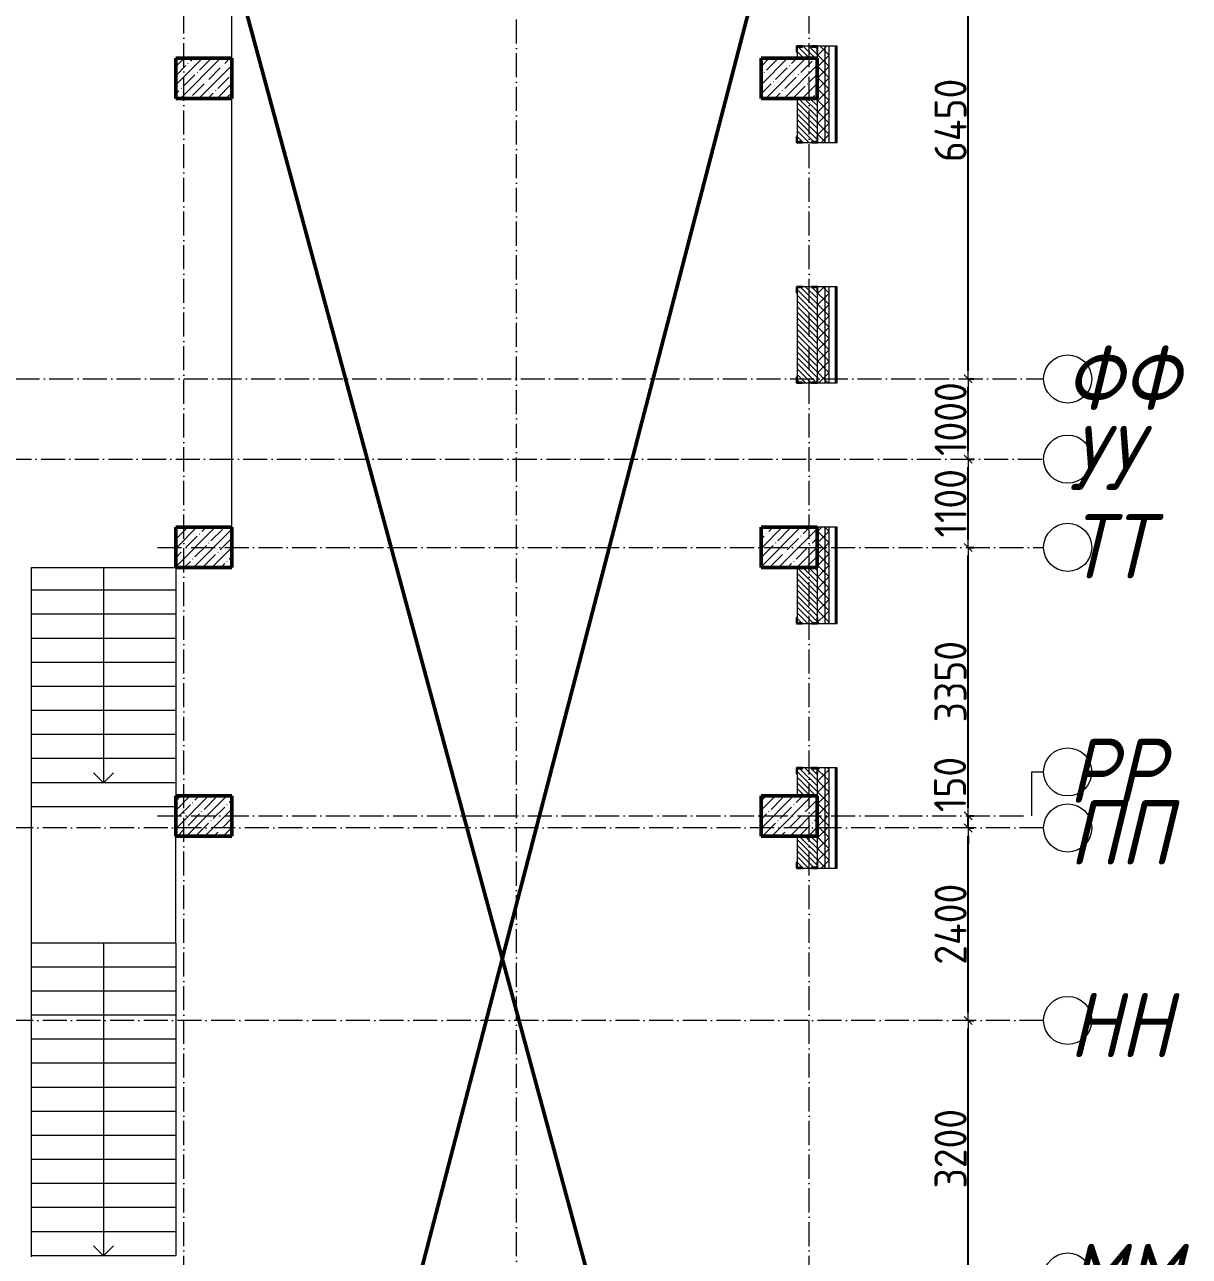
# Model space of a CAD drawing. Header units: millimetres. Extents: x -401725 to 250493, y 305116 to 802890.
# Drawn here: x 233795 to 248321, y 523654 to 539016 of the extents above; entities that cross this region are included whole.
import ezdxf

# ---------------------------------------------------------------- set-up
doc = ezdxf.new("R2010")
doc.units = ezdxf.units.MM
doc.linetypes.add('50_200_ШТРИХ_1Т_ш5_п1_п1_', pattern=[700, 500, -100, 0, -100])
for name, color, linetype, lineweight in [('A-____-____-DIMS', 7, 'Continuous', 9), ('A-DETL-____-OTLN-1', 7, 'Continuous', 50), ('A-FLOR-____-OTLN', 7, 'Continuous', 9), ('A-GENM-____-MCUT', 7, 'Continuous', 25), ('A-GENM-____-OTLN-1', 7, 'Continuous', 25), ('A-WALL-____-MCUT', 7, 'Continuous', 13), ('A-WALL-____-MCUT-1', 7, 'Continuous', 9), ('A-WALL-____-PATT-1', 7, 'Continuous', 9), ('A-WALL-FNSH-MCUT-1', 7, 'Continuous', 9), ('S-COLS-____-MCUT', 7, 'Continuous', 50), ('S-COLS-____-OTLN', 7, 'Continuous', 9), ('S-GRID-____-IDEN', 7, 'Continuous', 9), ('S-GRID-____-OTLN', 7, 'Continuous', 9), ('S-GRID-____-OTLN-1', 7, '50_200_ШТРИХ_1Т_ш5_п1_п1_', 9), ('S-STRS-____-OTLN-1', 7, 'Continuous', 9)]:
    doc.layers.add(name, color=color, linetype=linetype, lineweight=lineweight)
doc.styles.add('ISOCPEUR_I_9', font='isocpeui.ttf', dxfattribs={"width": 0.9, "height": 250})
doc.styles.add('СПДС', font='isocpeur.ttf', dxfattribs={"width": 0.9})
doc.dimstyles.new('Размера А3', dxfattribs={"dimtxt": 200, "dimasz": 100, "dimexe": 70, "dimexo": 100, "dimgap": 20, "dimtad": 1, "dimdec": 0, "dimrnd": 10, "dimzin": 0, "dimdsep": 46, "dimtxsty": 'СПДС', "dimblk": 'ARROWHEAD_6', "dimcen": 1, "dimclrd": 256, "dimclre": 256, "dimclrt": 256, "dimazin": 0, "dimtfac": 1, "dimtdec": 0, "dimtmove": 2, "dimatfit": 3, "dimfxl": 1, "dimtolj": 1, "dimtzin": 0, "dimarcsym": 0})
pattern_1 = [(45, (142429.06, 459015.94), (-70.71068, 70.71068), []), (135, (142429.06, 459015.94), (-70.71068, -70.71068), [])]
pattern_2 = [(135, (142429.057, 459015.94), (-35.35534, -35.35534), [])]

# ---------------------------------------------------------------- blocks, each defined once
blk = doc.blocks.new('BSC_Колонна _Прямоугольная - 500х700-V97-АР1_План отверстий 3 этажа в осях 1-64_Ю-ЯЯ')
at = {"layer": 'S-COLS-____-OTLN'}
h = blk.add_hatch(dxfattribs=at)
h.set_pattern_fill('FP_102', color=256, style=0, pattern_type=2)
h.set_pattern_definition([(315, (-70131.04, 93600), (114.04925, 114.04925), []), (315, (-70131.04, 93485.95), (114.04925, 114.04925), [201.613, -40.323, 3.353, -36.97])])
h.paths.add_polyline_path([(-250, -350), (250, -350), (250, 350), (-250, 350)], flags=0)
at = {"layer": 'S-COLS-____-MCUT'}
for p, q in [((250, 350), (-250, 350)), ((-250, 350), (-250, -350)), ((250, -350), (250, 350)), ((-250, -350), (250, -350))]:
    blk.add_line(p, q, dxfattribs=at)
blk = doc.blocks.new('BSC_Колонна _Прямоугольная - 500х700-V98-АР1_План отверстий 3 этажа в осях 1-64_Ю-ЯЯ')
at = {"layer": 'S-COLS-____-OTLN'}
h = blk.add_hatch(dxfattribs=at)
h.set_pattern_fill('FP_103', color=256, style=0, pattern_type=2)
h.set_pattern_definition([(315, (-73481.04, 93600), (114.04925, 114.04925), []), (315, (-73481.04, 93485.95), (114.04925, 114.04925), [201.613, -40.323, 3.353, -36.97])])
h.paths.add_polyline_path([(-250, -350), (250, -350), (250, 350), (-250, 350)], flags=0)
at = {"layer": 'S-COLS-____-MCUT'}
for p, q in [((250, 350), (-250, 350)), ((-250, 350), (-250, -350)), ((250, -350), (250, 350)), ((-250, -350), (250, -350))]:
    blk.add_line(p, q, dxfattribs=at)
blk = doc.blocks.new('BSC_Колонна _Прямоугольная - 500х700-V99-АР1_План отверстий 3 этажа в осях 1-64_Ю-ЯЯ')
at = {"layer": 'S-COLS-____-OTLN'}
h = blk.add_hatch(dxfattribs=at)
h.set_pattern_fill('FP_104', color=256, style=0, pattern_type=2)
h.set_pattern_definition([(315, (-70131.04, 100900), (114.04925, 114.04925), []), (315, (-70131.04, 100785.95), (114.04925, 114.04925), [201.613, -40.323, 3.353, -36.97])])
h.paths.add_polyline_path([(-250, -350), (250, -350), (250, 350), (-250, 350)], flags=0)
at = {"layer": 'S-COLS-____-MCUT'}
for p, q in [((250, 350), (-250, 350)), ((-250, 350), (-250, -350)), ((250, -350), (250, 350)), ((-250, -350), (250, -350))]:
    blk.add_line(p, q, dxfattribs=at)
blk = doc.blocks.new('BSC_Колонна _Прямоугольная - 500х700-V100-АР1_План отверстий 3 этажа в осях 1-64_Ю-ЯЯ')
at = {"layer": 'S-COLS-____-OTLN'}
h = blk.add_hatch(dxfattribs=at)
h.set_pattern_fill('FP_105', color=256, style=0, pattern_type=2)
h.set_pattern_definition([(315, (-73481.04, 100900), (114.04925, 114.04925), []), (315, (-73481.04, 100785.95), (114.04925, 114.04925), [201.613, -40.323, 3.353, -36.97])])
h.paths.add_polyline_path([(-250, -350), (250, -350), (250, 350), (-250, 350)], flags=0)
at = {"layer": 'S-COLS-____-MCUT'}
for p, q in [((250, 350), (-250, 350)), ((-250, 350), (-250, -350)), ((250, -350), (250, 350)), ((-250, -350), (250, -350))]:
    blk.add_line(p, q, dxfattribs=at)
blk = doc.blocks.new('BSC_Колонна _Прямоугольная - 500х700-V101-АР1_План отверстий 3 этажа в осях 1-64_Ю-ЯЯ')
at = {"layer": 'S-COLS-____-OTLN'}
h = blk.add_hatch(dxfattribs=at)
h.set_pattern_fill('FP_106', color=256, style=0, pattern_type=2)
h.set_pattern_definition([(315, (-79331.04, 93600), (114.04925, 114.04925), []), (315, (-79331.04, 93485.95), (114.04925, 114.04925), [201.613, -40.323, 3.353, -36.97])])
h.paths.add_polyline_path([(-250, -350), (250, -350), (250, 350), (-250, 350)], flags=0)
at = {"layer": 'S-COLS-____-MCUT'}
for p, q in [((250, 350), (-250, 350)), ((-250, 350), (-250, -350)), ((250, -350), (250, 350)), ((-250, -350), (250, -350))]:
    blk.add_line(p, q, dxfattribs=at)
blk = doc.blocks.new('BSC_Колонна _Прямоугольная - 500х700-V102-АР1_План отверстий 3 этажа в осях 1-64_Ю-ЯЯ')
at = {"layer": 'S-COLS-____-OTLN'}
h = blk.add_hatch(dxfattribs=at)
h.set_pattern_fill('FP_107', color=256, style=0, pattern_type=2)
h.set_pattern_definition([(315, (-79331.04, 100900), (114.04925, 114.04925), []), (315, (-79331.04, 100785.95), (114.04925, 114.04925), [201.613, -40.323, 3.353, -36.97])])
h.paths.add_polyline_path([(-250, -350), (250, -350), (250, 350), (-250, 350)], flags=0)
at = {"layer": 'S-COLS-____-MCUT'}
for p, q in [((250, 350), (-250, 350)), ((-250, 350), (-250, -350)), ((250, -350), (250, 350)), ((-250, -350), (250, -350))]:
    blk.add_line(p, q, dxfattribs=at)
blk = doc.blocks.new('Фахверк_СКБ_Уголок - 250_3380-27498580-АР1_План отверстий 3 этажа в осях 1-64_Ю-ЯЯ')
at = {"layer": 'A-GENM-____-MCUT'}
for p, q in [((200, 181), (125, 181)), ((125, 181), (125, 106)), ((131, 106), (131, 175)), ((131, 175), (200, 175)), ((200, 175), (200, 181)), ((125, 106), (131, 106)), ((131, -6), (125, -6)), ((125, -6), (125, -81)), ((125, -81), (200, -81)), ((131, -75), (131, -6)), ((200, -75), (131, -75)), ((200, -81), (200, -75))]:
    blk.add_line(p, q, dxfattribs=at)
blk = doc.blocks.new('Фахверк_СКБ_Уголок - 250_3380_зеркало-28514702-АР1_План отверстий 3 этажа в осях 1-64_Ю-ЯЯ')
at = {"layer": 'A-GENM-____-MCUT'}
for p, q in [((200, 181), (125, 181)), ((125, 181), (125, 106)), ((131, 106), (131, 175)), ((131, 175), (200, 175)), ((200, 175), (200, 181)), ((125, 106), (131, 106)), ((131, -6), (125, -6)), ((125, -6), (125, -81)), ((125, -81), (200, -81)), ((131, -75), (131, -6)), ((200, -75), (131, -75)), ((200, -81), (200, -75))]:
    blk.add_line(p, q, dxfattribs=at)
blk = doc.blocks.new('Ось сетки - Круг_Ø6_00__ISO-2_5_0_9K_-25732049-АР1_План отверстий 3 этажа в осях 1-64_Ю-ЯЯ')
at = {"layer": 'S-GRID-____-IDEN'}
blk.add_circle((0, 0), 3, dxfattribs=at)
blk = doc.blocks.new('ARROWHEAD_6')
at = {"color": 0, "linetype": 'Continuous'}
for p, q in [((0, 0), (-1, 0)), ((-0.5, -0.5), (0.5, 0.5))]:
    blk.add_line(p, q, dxfattribs=at)
blk = doc.blocks.new('*D2658')
at = {"layer": 'A-____-____-DIMS', "lineweight": -2, "transparency": 16777216}
for p, q in [((245557, 526597), (245633, 526597)), ((245563, 523497), (245563, 526497)), ((245557, 523397), (245633, 523397))]:
    blk.add_line(p, q, dxfattribs=at)
at = {"layer": 'Defpoints', "color": 0, "transparency": 16777216}
for p in [(245457, 526597), (245563, 526597), (245457, 523397)]:
    blk.add_point(p, dxfattribs=at)
at = {"layer": 'A-____-____-DIMS', "lineweight": -2, "transparency": 16777216, "xscale": 100, "yscale": 100, "zscale": 100}
for p, rotation in [((245563, 526597), 90), ((245563, 523397), 270)]:
    blk.add_blockref('ARROWHEAD_6', p, dxfattribs=dict(at, rotation=rotation))
at = {"layer": 'A-____-____-DIMS', "transparency": 16777216, "insert": (245343, 524997), "char_height": 400, "attachment_point": 5, "rotation": 90, "style": 'СПДС'}
blk.add_mtext('\\A1;3200', dxfattribs=at)
blk = doc.blocks.new('*D2659')
at = {"layer": 'A-____-____-DIMS', "lineweight": -2, "transparency": 16777216}
for p, q in [((245557, 528997), (245633, 528997)), ((245563, 526697), (245563, 528897)), ((245557, 526597), (245633, 526597))]:
    blk.add_line(p, q, dxfattribs=at)
at = {"layer": 'Defpoints', "color": 0, "transparency": 16777216}
for p in [(245457, 528997), (245563, 528997), (245457, 526597)]:
    blk.add_point(p, dxfattribs=at)
at = {"layer": 'A-____-____-DIMS', "lineweight": -2, "transparency": 16777216, "xscale": 100, "yscale": 100, "zscale": 100}
for p, rotation in [((245563, 528997), 90), ((245563, 526597), 270)]:
    blk.add_blockref('ARROWHEAD_6', p, dxfattribs=dict(at, rotation=rotation))
at = {"layer": 'A-____-____-DIMS', "transparency": 16777216, "insert": (245343, 527797), "char_height": 400, "attachment_point": 5, "rotation": 90, "style": 'СПДС'}
blk.add_mtext('\\A1;2400', dxfattribs=at)
blk = doc.blocks.new('*D2660')
at = {"layer": 'A-____-____-DIMS', "lineweight": -2, "transparency": 16777216}
for p, q in [((245563, 529247), (245563, 529347)), ((245557, 529147), (245633, 529147)), ((245563, 528997), (245563, 529147)), ((245557, 528997), (245633, 528997)), ((245563, 528897), (245563, 528797))]:
    blk.add_line(p, q, dxfattribs=at)
at = {"layer": 'Defpoints', "color": 0, "transparency": 16777216}
for p in [(245457, 529147), (245563, 529147), (245457, 528997)]:
    blk.add_point(p, dxfattribs=at)
at = {"layer": 'A-____-____-DIMS', "lineweight": -2, "transparency": 16777216, "xscale": 100, "yscale": 100, "zscale": 100}
for p, rotation in [((245563, 529147), 270), ((245563, 528997), 90)]:
    blk.add_blockref('ARROWHEAD_6', p, dxfattribs=dict(at, rotation=rotation))
at = {"layer": 'A-____-____-DIMS', "transparency": 16777216, "insert": (245137, 529195), "char_height": 400, "attachment_point": 1, "rotation": 90, "line_spacing_factor": 1.149209, "style": 'СПДС'}
blk.add_mtext('\\A1;150', dxfattribs=at)
blk = doc.blocks.new('*D2661')
at = {"layer": 'A-____-____-DIMS', "lineweight": -2, "transparency": 16777216}
for p, q in [((245557, 532497), (245633, 532497)), ((245563, 529247), (245563, 532397)), ((245557, 529147), (245633, 529147))]:
    blk.add_line(p, q, dxfattribs=at)
at = {"layer": 'Defpoints', "color": 0, "transparency": 16777216}
for p in [(245457, 532497), (245563, 532497), (245457, 529147)]:
    blk.add_point(p, dxfattribs=at)
at = {"layer": 'A-____-____-DIMS', "lineweight": -2, "transparency": 16777216, "xscale": 100, "yscale": 100, "zscale": 100}
for p, rotation in [((245563, 532497), 90), ((245563, 529147), 270)]:
    blk.add_blockref('ARROWHEAD_6', p, dxfattribs=dict(at, rotation=rotation))
at = {"layer": 'A-____-____-DIMS', "transparency": 16777216, "insert": (245343, 530822), "char_height": 400, "attachment_point": 5, "rotation": 90, "style": 'СПДС'}
blk.add_mtext('\\A1;3350', dxfattribs=at)
blk = doc.blocks.new('*D2662')
at = {"layer": 'A-____-____-DIMS', "lineweight": -2, "transparency": 16777216}
for p, q in [((245557, 533597), (245633, 533597)), ((245563, 532597), (245563, 533497)), ((245557, 532497), (245633, 532497))]:
    blk.add_line(p, q, dxfattribs=at)
at = {"layer": 'Defpoints', "color": 0, "transparency": 16777216}
for p in [(245457, 533597), (245563, 533597), (245457, 532497)]:
    blk.add_point(p, dxfattribs=at)
at = {"layer": 'A-____-____-DIMS', "lineweight": -2, "transparency": 16777216, "xscale": 100, "yscale": 100, "zscale": 100}
for p, rotation in [((245563, 533597), 90), ((245563, 532497), 270)]:
    blk.add_blockref('ARROWHEAD_6', p, dxfattribs=dict(at, rotation=rotation))
at = {"layer": 'A-____-____-DIMS', "transparency": 16777216, "insert": (245343, 533047), "char_height": 400, "attachment_point": 5, "rotation": 90, "style": 'СПДС'}
blk.add_mtext('\\A1;1100', dxfattribs=at)
blk = doc.blocks.new('*D2663')
at = {"layer": 'A-____-____-DIMS', "lineweight": -2, "transparency": 16777216}
for p, q in [((245557, 534597), (245633, 534597)), ((245563, 533697), (245563, 534497)), ((245557, 533597), (245633, 533597))]:
    blk.add_line(p, q, dxfattribs=at)
at = {"layer": 'Defpoints', "color": 0, "transparency": 16777216}
for p in [(245457, 534597), (245563, 534597), (245457, 533597)]:
    blk.add_point(p, dxfattribs=at)
at = {"layer": 'A-____-____-DIMS', "lineweight": -2, "transparency": 16777216, "xscale": 100, "yscale": 100, "zscale": 100}
for p, rotation in [((245563, 534597), 90), ((245563, 533597), 270)]:
    blk.add_blockref('ARROWHEAD_6', p, dxfattribs=dict(at, rotation=rotation))
at = {"layer": 'A-____-____-DIMS', "transparency": 16777216, "insert": (245343, 534097), "char_height": 400, "attachment_point": 5, "rotation": 90, "style": 'СПДС'}
blk.add_mtext('\\A1;1000', dxfattribs=at)
blk = doc.blocks.new('*D2664')
at = {"layer": 'A-____-____-DIMS', "lineweight": -2, "transparency": 16777216}
for p, q in [((245557, 541047), (245633, 541047)), ((245563, 534697), (245563, 540947)), ((245557, 534597), (245633, 534597))]:
    blk.add_line(p, q, dxfattribs=at)
at = {"layer": 'Defpoints', "color": 0, "transparency": 16777216}
for p in [(245457, 541047), (245563, 541047), (245457, 534597)]:
    blk.add_point(p, dxfattribs=at)
at = {"layer": 'A-____-____-DIMS', "lineweight": -2, "transparency": 16777216, "xscale": 100, "yscale": 100, "zscale": 100}
for p, rotation in [((245563, 541047), 90), ((245563, 534597), 270)]:
    blk.add_blockref('ARROWHEAD_6', p, dxfattribs=dict(at, rotation=rotation))
at = {"layer": 'A-____-____-DIMS', "transparency": 16777216, "insert": (245343, 537822), "char_height": 400, "attachment_point": 5, "rotation": 90, "style": 'СПДС'}
blk.add_mtext('\\A1;6450', dxfattribs=at)

msp = doc.modelspace()

# ---------------------------------------------------------------- hatches: boundary and pattern name
at = {"layer": 'A-WALL-____-PATT-1'}
h = msp.add_hatch(dxfattribs=at)
h.set_pattern_fill('FP_6', color=256, style=0, pattern_type=2)
h.set_pattern_definition([(45, (142429.06, 459015.94), (-85.53659, 85.53659), []), (45, (142486.08, 459015.94), (-85.53659, 85.53659), [])])
h.paths.add_polyline_path([(243929.0567, 528496.983), (243929.0567, 529746.983), (243909.0567, 529746.983), (243909.0567, 528496.983)], flags=0)
h.paths.add_polyline_path([(243929.0567, 531546.983), (243929.0567, 532746.983), (243909.0567, 532746.983), (243909.0567, 531546.983)], flags=0)
h.paths.add_polyline_path([(243909.0567, 534546.983), (243929.0567, 534546.983), (243929.0567, 535746.983), (243909.0567, 535746.983), (243909.0567, 535613.2151)], flags=0)
h.paths.add_polyline_path([(243929.0567, 537546.983), (243929.0567, 538746.983), (243909.0567, 538746.983), (243909.0567, 537546.983)], flags=0)
h.paths.add_polyline_path([(243929.0567, 540546.983), (243929.0567, 544926.983), (243909.0567, 544926.983), (243909.0567, 540546.983)], flags=0)
h = msp.add_hatch(dxfattribs=at)
h.set_pattern_fill('FP_4', color=256, style=0, pattern_type=2)
h.set_pattern_definition(pattern_1)
h.paths.add_polyline_path([(243679.0567, 505811.983), (243779.0567, 505811.983), (243779.0567, 506096.983), (243679.0567, 506096.983)], flags=0)
h.paths.add_polyline_path([(243779.0567, 507096.983), (243779.0567, 514796.983), (243685.0567, 514796.983), (243685.0567, 514721.983), (243679.0567, 514721.983), (243679.0567, 507096.983)], flags=0)
h.paths.add_polyline_path([(243685.0567, 528496.983), (243779.0567, 528496.983), (243779.0567, 529746.983), (243685.0567, 529746.983), (243685.0567, 529671.983), (243679.0567, 529671.983), (243679.0567, 528571.983), (243685.0567, 528571.983), (243685.0567, 528502.983)], flags=0)
h.paths.add_polyline_path([(243779.0567, 531546.983), (243779.0567, 532746.983), (243679.0567, 532746.983), (243679.0567, 531621.983), (243685.0567, 531621.983), (243685.0567, 531546.983)], flags=0)
h.paths.add_polyline_path([(243779.0567, 534546.983), (243779.0567, 535746.983), (243685.0567, 535746.983), (243685.0567, 535671.983), (243679.0567, 535671.983), (243679.0567, 534621.983), (243685.0567, 534621.983), (243685.0567, 534546.983)], flags=0)
h.paths.add_polyline_path([(243779.0567, 537546.983), (243779.0567, 538746.983), (243685.0567, 538746.983), (243685.0567, 538671.983), (243679.0567, 538671.983), (243679.0567, 537621.983), (243685.0567, 537621.983), (243685.0567, 537546.983)], flags=0)
h.paths.add_polyline_path([(243779.0567, 540546.983), (243779.0567, 544696.983), (243679.0567, 544696.983), (243679.0567, 540546.983)], flags=0)
h = msp.add_hatch(dxfattribs=at)
h.set_pattern_fill('FP_4', color=256, style=0, pattern_type=2)
h.set_pattern_definition(pattern_1)
h.paths.add_polyline_path([(243829.0567, 505811.983), (243829.0567, 506096.983), (243779.0567, 506096.983), (243779.0567, 505811.983)], flags=0)
h.paths.add_polyline_path([(243829.0567, 507096.983), (243829.0567, 514796.983), (243779.0567, 514796.983), (243779.0567, 507096.983)], flags=0)
h.paths.add_polyline_path([(243829.0567, 528496.983), (243829.0567, 529746.983), (243779.0567, 529746.983), (243779.0567, 528496.983)], flags=0)
h.paths.add_polyline_path([(243829.0567, 531546.983), (243829.0567, 532746.983), (243779.0567, 532746.983), (243779.0567, 531546.983)], flags=0)
h.paths.add_polyline_path([(243779.0567, 534546.983), (243829.0567, 534546.983), (243829.0567, 535746.983), (243779.0567, 535746.983), (243779.0567, 535613.2151)], flags=0)
h.paths.add_polyline_path([(243829.0567, 537546.983), (243829.0567, 538746.983), (243779.0567, 538746.983), (243779.0567, 537546.983)], flags=0)
h.paths.add_polyline_path([(243779.0567, 540546.983), (243829.0567, 540546.983), (243829.0567, 544696.983), (243779.0567, 544696.983)], flags=0)
h = msp.add_hatch(dxfattribs=at)
h.set_pattern_fill('FP_9', color=256, style=0, pattern_type=2)
h.set_pattern_definition(pattern_2)
h.paths.add_polyline_path([(243535.0567, 538596.983), (243679.0567, 538596.983), (243679.0567, 538740.983), (243610.0567, 538740.983), (243610.0567, 538746.983), (243498.0567, 538746.983), (243498.0567, 538740.983), (243429.0567, 538740.983), (243429.0567, 538596.983)], flags=0)
h = msp.add_hatch(dxfattribs=at)
h.set_pattern_fill('FP_9', color=256, style=0, pattern_type=2)
h.set_pattern_definition(pattern_2)
h.paths.add_polyline_path([(243498.0567, 534546.983), (243610.0567, 534546.983), (243610.0567, 534552.983), (243679.0567, 534552.983), (243679.0567, 535740.983), (243610.0567, 535740.983), (243610.0567, 535746.983), (243498.0567, 535746.983), (243498.0567, 535740.983), (243429.0567, 535740.983), (243429.0567, 534552.983), (243498.0567, 534552.983)], flags=0)
h.paths.add_polyline_path([(243610.0567, 537546.983), (243610.0567, 537552.983), (243679.0567, 537552.983), (243679.0567, 538096.983), (243429.0567, 538096.983), (243429.0567, 537552.983), (243498.0567, 537552.983), (243498.0567, 537546.983)], flags=0)
h = msp.add_hatch(dxfattribs=at)
h.set_pattern_fill('FP_9', color=256, style=0, pattern_type=2)
h.set_pattern_definition(pattern_2)
h.paths.add_polyline_path([(243429.0567, 529396.983), (243679.0567, 529396.983), (243679.0567, 529740.983), (243610.0567, 529740.983), (243610.0567, 529746.983), (243498.0567, 529746.983), (243498.0567, 529740.983), (243429.0567, 529740.983), (243429.0567, 529671.983)], flags=0)
h.paths.add_polyline_path([(243498.0567, 531546.983), (243610.0567, 531546.983), (243610.0567, 531552.983), (243679.0567, 531552.983), (243679.0567, 532246.983), (243429.0567, 532246.983), (243429.0567, 531552.983), (243498.0567, 531552.983)], flags=0)
h = msp.add_hatch(dxfattribs=at)
h.set_pattern_fill('FP_9', color=256, style=0, pattern_type=2)
h.set_pattern_definition(pattern_2)
h.paths.add_polyline_path([(243610.0567, 528496.983), (243610.0567, 528502.983), (243679.0567, 528502.983), (243679.0567, 528896.983), (243429.0567, 528896.983), (243429.0567, 528502.983), (243498.0567, 528502.983), (243498.0567, 528496.983)], flags=0)

# ---------------------------------------------------------------- linework, layer by layer
at = {"layer": 'A-DETL-____-OTLN-1'}
for p, q in [((236379.0567, 514396.983), (243179.0567, 540546.983)), ((236379.0567, 539846.983), (243179.0567, 514696.983))]:
    msp.add_line(p, q, dxfattribs=at)
at = {"layer": 'A-FLOR-____-OTLN'}
for p, q in [((236379.0567, 538596.983), (236379.0567, 539846.983)), ((236379.0567, 532746.983), (236379.0567, 538096.983)), ((233879.0567, 523646.983), (233879.0567, 532246.983)), ((233879.0567, 532246.983), (235679.0567, 532246.983))]:
    msp.add_line(p, q, dxfattribs=at)
at = {"layer": 'A-WALL-____-MCUT'}
for p, q in [((243610.0567, 538746.983), (243498.0567, 538746.983)), ((243909.0567, 538746.983), (243685.0567, 538746.983)), ((243909.0567, 537546.983), (243909.0567, 538746.983)), ((243429.0567, 538671.983), (243429.0567, 538596.983)), ((243679.0567, 538671.983), (243679.0567, 538596.983)), ((243429.0567, 538096.983), (243429.0567, 537621.983)), ((243679.0567, 538096.983), (243679.0567, 537621.983)), ((243498.0567, 537546.983), (243610.0567, 537546.983)), ((243685.0567, 537546.983), (243909.0567, 537546.983)), ((243429.0567, 535671.983), (243429.0567, 534621.983)), ((243610.0567, 535746.983), (243498.0567, 535746.983)), ((243679.0567, 535671.983), (243679.0567, 534621.983)), ((243909.0567, 535746.983), (243685.0567, 535746.983)), ((243909.0567, 534546.983), (243909.0567, 535746.983)), ((243498.0567, 534546.983), (243610.0567, 534546.983)), ((243685.0567, 534546.983), (243909.0567, 534546.983)), ((243909.0567, 532746.983), (243679.0567, 532746.983)), ((243909.0567, 531546.983), (243909.0567, 532746.983)), ((243429.0567, 532246.983), (243429.0567, 531621.983)), ((243679.0567, 532246.983), (243679.0567, 531621.983)), ((243498.0567, 531546.983), (243610.0567, 531546.983)), ((243685.0567, 531546.983), (243909.0567, 531546.983)), ((243610.0567, 529746.983), (243498.0567, 529746.983)), ((243909.0567, 529746.983), (243685.0567, 529746.983)), ((243909.0567, 528496.983), (243909.0567, 529746.983)), ((243429.0567, 529671.983), (243429.0567, 529396.983)), ((243679.0567, 529671.983), (243679.0567, 529396.983)), ((243429.0567, 528896.983), (243429.0567, 528571.983)), ((243679.0567, 528896.983), (243679.0567, 528571.983)), ((243498.0567, 528496.983), (243610.0567, 528496.983)), ((243685.0567, 528496.983), (243909.0567, 528496.983))]:
    msp.add_line(p, q, dxfattribs=at)
at = {"layer": 'A-WALL-____-MCUT-1'}
for p, q in [((243779.0567, 537546.983), (243779.0567, 538746.983)), ((243829.0567, 537546.983), (243829.0567, 538746.983)), ((243779.0567, 534546.983), (243779.0567, 535746.983)), ((243829.0567, 534546.983), (243829.0567, 535746.983)), ((243779.0567, 531546.983), (243779.0567, 532746.983)), ((243829.0567, 531546.983), (243829.0567, 532746.983)), ((243779.0567, 528496.983), (243779.0567, 529746.983)), ((243829.0567, 528496.983), (243829.0567, 529746.983))]:
    msp.add_line(p, q, dxfattribs=at)
at = {"layer": 'A-WALL-FNSH-MCUT-1'}
for p, q in [((243929.0567, 538746.983), (243909.0567, 538746.983)), ((243909.0567, 538746.983), (243909.0567, 537546.983)), ((243929.0567, 537546.983), (243929.0567, 538746.983)), ((243909.0567, 537546.983), (243929.0567, 537546.983)), ((243929.0567, 535746.983), (243909.0567, 535746.983)), ((243909.0567, 535746.983), (243909.0567, 534546.983)), ((243929.0567, 534546.983), (243929.0567, 535746.983)), ((243909.0567, 534546.983), (243929.0567, 534546.983)), ((243929.0567, 532746.983), (243909.0567, 532746.983)), ((243909.0567, 532746.983), (243909.0567, 531546.983)), ((243929.0567, 531546.983), (243929.0567, 532746.983)), ((243909.0567, 531546.983), (243929.0567, 531546.983)), ((243929.0567, 529746.983), (243909.0567, 529746.983)), ((243909.0567, 529746.983), (243909.0567, 528496.983)), ((243929.0567, 528496.983), (243929.0567, 529746.983)), ((243909.0567, 528496.983), (243929.0567, 528496.983))]:
    msp.add_line(p, q, dxfattribs=at)
at = {"layer": 'S-GRID-____-OTLN'}
for p, q in [((246354.6643, 529696.1371), (246503.4633, 529696.1371)), ((246354.6643, 529146.983), (246354.6643, 529696.1371))]:
    msp.add_line(p, q, dxfattribs=at)
at = {"layer": 'S-GRID-____-OTLN-1', "color": 251, "ltscale": 0.6, "true_color": 0x636466}
for p, q in [((235779.0567, 498996.983), (235779.0567, 549908.7924)), ((239929.0567, 508532.6233), (239929.0567, 549908.7924)), ((243579.0567, 498996.983), (243579.0567, 549908.7924)), ((191671.0744, 534596.983), (246503.4633, 534596.983)), ((176866.5027, 533596.983), (246503.4633, 533596.983)), ((235450.3211, 532496.983), (246503.4633, 532496.983)), ((235450.3211, 529146.983), (246354.6643, 529146.983)), ((246503.4633, 528996.983), (191671.0744, 528996.983)), ((246503.4633, 526596.983), (137760.2865, 526596.983))]:
    msp.add_line(p, q, dxfattribs=at)
at = {"layer": 'S-STRS-____-OTLN-1'}
for p, q in [((234779.0567, 532246.983), (234779.0567, 531961.983)), ((235679.0567, 532246.983), (235679.0567, 531961.983)), ((235679.0567, 531961.983), (233879.0567, 531961.983)), ((235679.0567, 531961.983), (233879.0567, 531961.983)), ((234779.0567, 531961.983), (234779.0567, 531661.983)), ((235679.0567, 531961.983), (235679.0567, 531661.983)), ((235679.0567, 531661.983), (233879.0567, 531661.983)), ((235679.0567, 531661.983), (233879.0567, 531661.983)), ((234779.0567, 531661.983), (234779.0567, 531361.983)), ((235679.0567, 531661.983), (235679.0567, 531361.983)), ((235679.0567, 531361.983), (233879.0567, 531361.983)), ((235679.0567, 531361.983), (233879.0567, 531361.983)), ((234779.0567, 531361.983), (234779.0567, 531061.983)), ((235679.0567, 531361.983), (235679.0567, 531061.983)), ((235679.0567, 531061.983), (233879.0567, 531061.983)), ((235679.0567, 531061.983), (233879.0567, 531061.983)), ((234779.0567, 531061.983), (234779.0567, 530761.983)), ((235679.0567, 531061.983), (235679.0567, 530761.983)), ((235679.0567, 530761.983), (233879.0567, 530761.983)), ((235679.0567, 530761.983), (233879.0567, 530761.983)), ((234779.0567, 530761.983), (234779.0567, 530461.983)), ((235679.0567, 530761.983), (235679.0567, 530461.983)), ((235679.0567, 530461.983), (233879.0567, 530461.983)), ((235679.0567, 530461.983), (233879.0567, 530461.983)), ((234779.0567, 530461.983), (234779.0567, 530161.983)), ((235679.0567, 530461.983), (235679.0567, 530161.983)), ((235679.0567, 530161.983), (233879.0567, 530161.983)), ((235679.0567, 530161.983), (233879.0567, 530161.983)), ((234779.0567, 530161.983), (234779.0567, 529861.983)), ((235679.0567, 530161.983), (235679.0567, 529861.983)), ((235679.0567, 529861.983), (233879.0567, 529861.983)), ((235679.0567, 529861.983), (233879.0567, 529861.983)), ((234779.0567, 529861.983), (234779.0567, 529561.983)), ((235679.0567, 529861.983), (235679.0567, 529561.983)), ((234779.0567, 529561.983), (234654.0567, 529686.983)), ((234779.0567, 529561.983), (234904.0567, 529686.983)), ((235679.0567, 529561.983), (233879.0567, 529561.983)), ((235679.0567, 529561.983), (233879.0567, 529561.983)), ((235679.0567, 529561.983), (235679.0567, 529396.983)), ((235679.0567, 529261.983), (233879.0567, 529261.983)), ((235679.0567, 527561.983), (235679.0567, 528896.983)), ((235679.0567, 527561.983), (233879.0567, 527561.983)), ((235679.0567, 527561.983), (233879.0567, 527561.983)), ((234779.0567, 527561.983), (234779.0567, 527261.983)), ((235679.0567, 527561.983), (235679.0567, 527261.983)), ((235679.0567, 527261.983), (233879.0567, 527261.983)), ((235679.0567, 527261.983), (233879.0567, 527261.983)), ((234779.0567, 527261.983), (234779.0567, 526961.983)), ((235679.0567, 527261.983), (235679.0567, 526961.983)), ((235679.0567, 526961.983), (233879.0567, 526961.983)), ((235679.0567, 526961.983), (233879.0567, 526961.983)), ((234779.0567, 526961.983), (234779.0567, 526661.983)), ((235679.0567, 526961.983), (235679.0567, 526661.983)), ((235679.0567, 526661.983), (233879.0567, 526661.983)), ((235679.0567, 526661.983), (233879.0567, 526661.983)), ((234779.0567, 526661.983), (234779.0567, 526361.983)), ((235679.0567, 526661.983), (235679.0567, 526361.983)), ((235679.0567, 526361.983), (233879.0567, 526361.983)), ((235679.0567, 526361.983), (233879.0567, 526361.983)), ((234779.0567, 526361.983), (234779.0567, 526061.983)), ((235679.0567, 526361.983), (235679.0567, 526061.983)), ((235679.0567, 526061.983), (233879.0567, 526061.983)), ((235679.0567, 526061.983), (233879.0567, 526061.983)), ((234779.0567, 526061.983), (234779.0567, 525761.983)), ((235679.0567, 526061.983), (235679.0567, 525761.983)), ((235679.0567, 525761.983), (233879.0567, 525761.983)), ((235679.0567, 525761.983), (233879.0567, 525761.983)), ((234779.0567, 525761.983), (234779.0567, 525461.983)), ((235679.0567, 525761.983), (235679.0567, 525461.983)), ((235679.0567, 525461.983), (233879.0567, 525461.983)), ((235679.0567, 525461.983), (233879.0567, 525461.983)), ((234779.0567, 525461.983), (234779.0567, 525161.983)), ((235679.0567, 525461.983), (235679.0567, 525161.983)), ((235679.0567, 525161.983), (233879.0567, 525161.983)), ((235679.0567, 525161.983), (233879.0567, 525161.983)), ((234779.0567, 525161.983), (234779.0567, 524861.983)), ((235679.0567, 525161.983), (235679.0567, 524861.983)), ((235679.0567, 524861.983), (233879.0567, 524861.983)), ((235679.0567, 524861.983), (233879.0567, 524861.983)), ((234779.0567, 524861.983), (234779.0567, 524561.983)), ((235679.0567, 524861.983), (235679.0567, 524561.983)), ((235679.0567, 524561.983), (233879.0567, 524561.983)), ((235679.0567, 524561.983), (233879.0567, 524561.983)), ((234779.0567, 524561.983), (234779.0567, 524261.983)), ((235679.0567, 524561.983), (235679.0567, 524261.983)), ((235679.0567, 524261.983), (233879.0567, 524261.983)), ((235679.0567, 524261.983), (233879.0567, 524261.983)), ((234779.0567, 524261.983), (234779.0567, 523961.983)), ((235679.0567, 524261.983), (235679.0567, 523961.983)), ((235679.0567, 523961.983), (233879.0567, 523961.983)), ((235679.0567, 523961.983), (233879.0567, 523961.983)), ((234779.0567, 523961.983), (234779.0567, 523661.983)), ((235679.0567, 523961.983), (235679.0567, 523661.983)), ((234779.0567, 523661.983), (234654.0567, 523786.983)), ((234779.0567, 523661.983), (234904.0567, 523786.983)), ((235679.0567, 523661.983), (233879.0567, 523661.983))]:
    msp.add_line(p, q, dxfattribs=at)

# ---------------------------------------------------------------- block references
at = {"layer": 'A-GENM-____-OTLN-1'}
for name, p, rotation in [('Фахверк_СКБ_Уголок - 250_3380_зеркало-28514702-АР1_План отверстий 3 этажа в осях 1-64_Ю-ЯЯ', (243504.0567, 538871.983), 269.9999999999999), ('Фахверк_СКБ_Уголок - 250_3380-27498580-АР1_План отверстий 3 этажа в осях 1-64_Ю-ЯЯ', (243604.0567, 537421.983), 89.99999999999993), ('Фахверк_СКБ_Уголок - 250_3380-27498580-АР1_План отверстий 3 этажа в осях 1-64_Ю-ЯЯ', (243504.0567, 535871.983), 269.9999999999999), ('Фахверк_СКБ_Уголок - 250_3380-27498580-АР1_План отверстий 3 этажа в осях 1-64_Ю-ЯЯ', (243604.0567, 534421.983), 89.99999999999993), ('Фахверк_СКБ_Уголок - 250_3380-27498580-АР1_План отверстий 3 этажа в осях 1-64_Ю-ЯЯ', (243604.0567, 531421.983), 89.99999999999993), ('Фахверк_СКБ_Уголок - 250_3380-27498580-АР1_План отверстий 3 этажа в осях 1-64_Ю-ЯЯ', (243504.0567, 529871.983), 269.9999999999999), ('Фахверк_СКБ_Уголок - 250_3380-27498580-АР1_План отверстий 3 этажа в осях 1-64_Ю-ЯЯ', (243604.0567, 528371.983), 89.99999999999993)]:
    msp.add_blockref(name, p, dxfattribs=dict(at, rotation=rotation))
at = {"layer": 'S-COLS-____-OTLN', "rotation": 89.9999999999999}
for name, p in [('BSC_Колонна _Прямоугольная - 500х700-V101-АР1_План отверстий 3 этажа в осях 1-64_Ю-ЯЯ', (236029.0567, 538346.983)), ('BSC_Колонна _Прямоугольная - 500х700-V102-АР1_План отверстий 3 этажа в осях 1-64_Ю-ЯЯ', (243329.0567, 538346.983)), ('BSC_Колонна _Прямоугольная - 500х700-V98-АР1_План отверстий 3 этажа в осях 1-64_Ю-ЯЯ', (236029.0567, 532496.983)), ('BSC_Колонна _Прямоугольная - 500х700-V100-АР1_План отверстий 3 этажа в осях 1-64_Ю-ЯЯ', (243329.0567, 532496.983)), ('BSC_Колонна _Прямоугольная - 500х700-V97-АР1_План отверстий 3 этажа в осях 1-64_Ю-ЯЯ', (236029.0567, 529146.983)), ('BSC_Колонна _Прямоугольная - 500х700-V99-АР1_План отверстий 3 этажа в осях 1-64_Ю-ЯЯ', (243329.0567, 529146.983))]:
    msp.add_blockref(name, p, dxfattribs=at)
at = {"layer": 'S-GRID-____-IDEN', "xscale": 99.99999999999993, "yscale": 99.99999999999993, "zscale": 99.99999999999993}
for p, rotation in [((246803.4633, 534596.983), 269.9999999999995), ((246803.4633, 533596.983), 269.9999999999995), ((246803.4633, 532496.983), 269.9999999999995), ((246803.4633, 529696.1371), 269.9999999999995), ((246803.4633, 528996.983), 89.9999999999998), ((246803.4633, 526596.983), 89.9999999999998), ((246803.4633, 523396.983), 269.9999999999995)]:
    msp.add_blockref('Ось сетки - Круг_Ø6_00__ISO-2_5_0_9K_-25732049-АР1_План отверстий 3 этажа в осях 1-64_Ю-ЯЯ', p, dxfattribs=dict(at, rotation=rotation))

# ---------------------------------------------------------------- texts
at = {"layer": 'S-GRID-____-IDEN', "char_height": 800, "attachment_point": 1, "style": 'ISOCPEUR_I_9'}
for s, insert, width in [('ФФ', (246767.199, 535010.8691), 562.784625), ('УУ', (246814.899, 534010.8691), 447.341625), ('ТТ', (246814.899, 532910.8691), 447.341625), ('РР', (246814.899, 530110.0233), 447.341625), ('ПП', (246820.058, 529340.3125), 447.341625), ('НН', (246820.058, 526940.3125), 447.341625), ('ММ', (246791.049, 523810.8691), 505.063125)]:
    msp.add_mtext(s, dxfattribs=dict(at, insert=insert, width=width))

# ---------------------------------------------------------------- dimensions: what is measured, and where the dimension line sits
at = {"layer": 'A-____-____-DIMS'}
for base, p1, p2, picture, middle in [((245563.2982, 541046.983), (245457.2322, 534596.983), (245457.2322, 541046.983), '*D2664', (245343.2982, 537821.983)), ((245563.2982, 534596.983), (245457.2322, 533596.983), (245457.2322, 534596.983), '*D2663', (245343.2982, 534096.983)), ((245563.2982, 533596.983), (245457.2322, 532496.983), (245457.2322, 533596.983), '*D2662', (245343.2982, 533046.983)), ((245563.2982, 532496.983), (245457.2322, 529146.983), (245457.2322, 532496.983), '*D2661', (245343.2982, 530821.983)), ((245563.2982, 528996.983), (245457.2322, 526596.983), (245457.2322, 528996.983), '*D2659', (245343.2982, 527796.983)), ((245563.2982, 526596.983), (245457.2322, 523396.983), (245457.2322, 526596.983), '*D2658', (245343.2982, 524996.983))]:
    dim = msp.add_linear_dim(base=base, p1=p1, p2=p2, angle=90, dimstyle='Размера А3', override={"dimtxt": 400}, dxfattribs=at)
    dim.commit()
    dim.dimension.update_dxf_attribs({"geometry": picture, "text_midpoint": middle})
dim = msp.add_linear_dim(base=(245563.2982, 529146.983), p1=(245457.2322, 528996.983), p2=(245457.2322, 529146.983), angle=90, dimstyle='Размера А3', override={"dimtxt": 400}, dxfattribs=at)
dim.commit()
dim.dimension.update_dxf_attribs({"geometry": '*D2660', "text_midpoint": (245403.3509, 529500.7137), "dimtype": 160, "text_rotation": 90})

doc.saveas('drawing.dxf')
